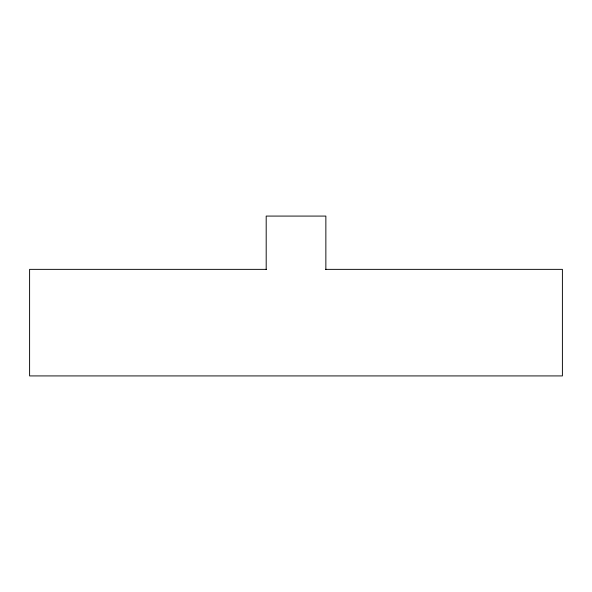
<?xml version="1.0" encoding="UTF-8"?>
<svg xmlns="http://www.w3.org/2000/svg" width="592" height="592" viewBox="0 0 592 592"><rect width="100%" height="100%" fill="white"/><g stroke="black" fill="none" stroke-linecap="round" stroke-linejoin="round"><path stroke-width="0.89" d="M266.437 269.36L29.6 269.36L29.6 375.92L562.4 375.92L562.4 269.36L325.563 269.36M325.859 269.36L325.859 216.08L266.193 216.08L266.193 269.36"/></g></svg>
